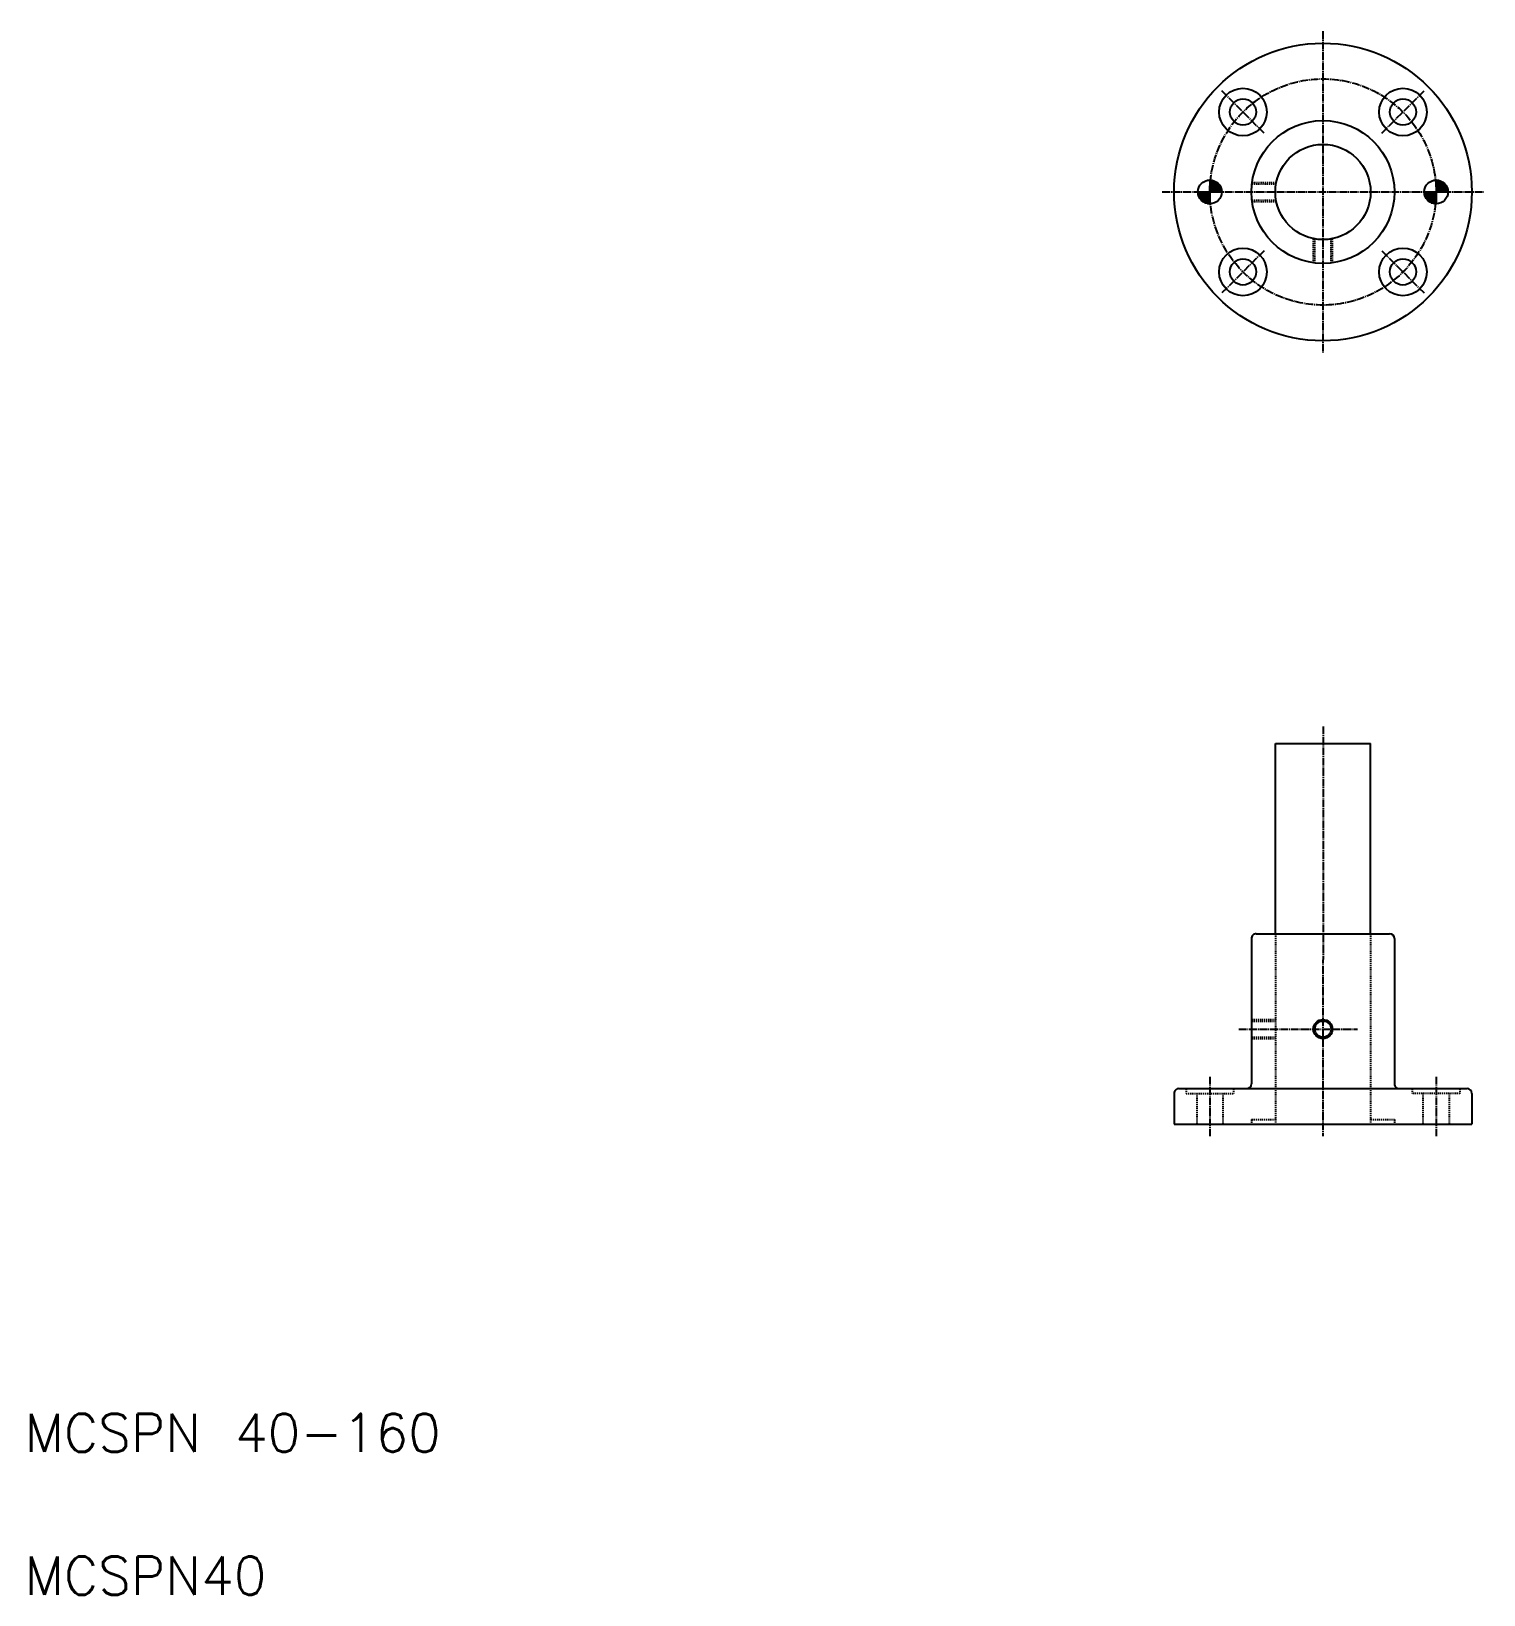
# Model space of a CAD drawing. Extents: x 43 to 653, y 40 to 697.
import ezdxf

# ---------------------------------------------------------------- set-up
doc = ezdxf.new("R2010")
doc.units = 0
doc.header["$LTSCALE"] = 0.25
doc.linetypes.add('CENTER', pattern=[17.5, 13, -1.5, 1.5, -1.5])
doc.linetypes.add('DASHED', pattern=[3.5, 2, -1.5])
doc.layers.get('0').update_dxf_attribs({"linetype": 'CONTINUOUS'})
doc.layers.add('CENTER', color=1, linetype='CENTER')
doc.styles.get("Standard").update_dxf_attribs({"font": 'txt', "bigfont": 'BIGFONT'})

msp = doc.modelspace()

# ---------------------------------------------------------------- linework, layer by layer
for p, q in [((537.64, 634.19), (537.64, 624.19)), ((537.64, 634.1), (538.63, 634.1)), ((537.64, 633.75), (539.71, 633.75)), ((537.64, 633.4), (540.35, 633.4)), ((537.64, 633.05), (540.83, 633.05)), ((537.64, 632.7), (541.21, 632.7)), ((537.64, 632.35), (541.52, 632.35)), ((537.64, 632), (541.78, 632)), ((537.64, 631.65), (542, 631.65)), ((537.64, 631.3), (542.18, 631.3)), ((537.64, 630.95), (542.33, 630.95)), ((537.64, 630.6), (542.44, 630.6)), ((632.64, 634.19), (632.64, 624.19)), ((632.64, 634.1), (633.63, 634.1)), ((632.64, 633.75), (634.71, 633.75)), ((632.64, 633.4), (635.35, 633.4)), ((632.64, 633.05), (635.83, 633.05)), ((632.64, 632.7), (636.21, 632.7)), ((632.64, 632.35), (636.52, 632.35)), ((632.64, 632), (636.78, 632)), ((632.64, 631.65), (637, 631.65)), ((632.64, 631.3), (637.18, 631.3)), ((632.64, 630.95), (637.33, 630.95)), ((632.64, 630.6), (637.44, 630.6)), ((532.64, 629.19), (542.64, 629.19)), ((532.65, 628.85), (537.64, 628.85)), ((532.69, 628.5), (537.64, 628.5)), ((532.75, 628.15), (537.64, 628.15)), ((532.84, 627.8), (537.64, 627.8)), ((532.96, 627.45), (537.64, 627.45)), ((533.1, 627.1), (537.64, 627.1)), ((533.28, 626.75), (537.64, 626.75)), ((533.5, 626.4), (537.64, 626.4)), ((533.76, 626.05), (537.64, 626.05)), ((534.07, 625.7), (537.64, 625.7)), ((534.45, 625.35), (537.64, 625.35)), ((534.93, 625), (537.64, 625)), ((535.56, 624.65), (537.64, 624.65)), ((536.64, 624.3), (537.64, 624.3)), ((537.64, 630.25), (542.53, 630.25)), ((537.64, 629.9), (542.59, 629.9)), ((537.64, 629.55), (542.63, 629.55)), ((537.64, 629.2), (542.64, 629.2)), ((627.64, 629.19), (637.64, 629.19)), ((627.65, 628.85), (632.64, 628.85)), ((627.69, 628.5), (632.64, 628.5)), ((627.75, 628.15), (632.64, 628.15)), ((627.84, 627.8), (632.64, 627.8)), ((627.96, 627.45), (632.64, 627.45)), ((628.1, 627.1), (632.64, 627.1)), ((628.28, 626.75), (632.64, 626.75)), ((628.5, 626.4), (632.64, 626.4)), ((628.76, 626.05), (632.64, 626.05)), ((629.07, 625.7), (632.64, 625.7)), ((629.45, 625.35), (632.64, 625.35)), ((629.93, 625), (632.64, 625)), ((630.56, 624.65), (632.64, 624.65)), ((631.64, 624.3), (632.64, 624.3)), ((632.64, 630.25), (637.53, 630.25)), ((632.64, 629.9), (637.59, 629.9)), ((632.64, 629.55), (637.63, 629.55)), ((632.64, 629.2), (637.64, 629.2)), ((581.14, 604.53), (581.14, 604.53)), ((581.14, 602), (581.14, 602)), ((565.14, 397.58), (605.14, 397.58)), ((565.14, 317.58), (565.14, 397.58)), ((605.14, 317.58), (605.14, 397.58)), ((555.14, 315.58), (555.14, 254.58)), ((557.14, 317.58), (613.14, 317.58)), ((615.14, 315.58), (615.14, 254.58)), ((522.64, 250.58), (522.64, 237.58)), ((524.64, 252.58), (645.64, 252.58)), ((647.64, 250.58), (647.64, 237.58)), ((522.64, 237.58), (647.64, 237.58))]:
    msp.add_line(p, q)
at = {"color": 3, "linetype": 'DASHED'}
for p, q in [((555.34, 632.59), (565.43, 632.59)), ((555.41, 633.19), (565.55, 633.19)), ((555.34, 625.79), (565.43, 625.79)), ((555.41, 625.19), (565.55, 625.19)), ((581.14, 599.46), (581.14, 609.6)), ((581.74, 599.39), (581.74, 609.48)), ((588.54, 599.39), (588.54, 609.48)), ((589.14, 599.46), (589.14, 609.6)), ((565.14, 317.58), (565.14, 237.58)), ((605.14, 317.58), (605.14, 237.58)), ((555.14, 281.58), (565.14, 281.58)), ((555.14, 280.98), (565.14, 280.98)), ((555.14, 274.18), (565.14, 274.18)), ((555.14, 273.58), (565.14, 273.58)), ((527.64, 252.58), (527.64, 250.58)), ((527.64, 250.58), (547.64, 250.58)), ((532.14, 250.58), (532.14, 237.58)), ((543.14, 250.58), (543.14, 237.58)), ((547.64, 252.58), (547.64, 250.58)), ((622.64, 252.58), (622.64, 250.58)), ((642.64, 250.58), (622.64, 250.58)), ((627.14, 250.58), (627.14, 237.58)), ((638.14, 250.58), (638.14, 237.58)), ((642.64, 252.58), (642.64, 250.58)), ((555.14, 239.58), (555.14, 237.58)), ((555.14, 239.58), (565.14, 239.58)), ((605.14, 239.58), (615.14, 239.58)), ((615.14, 239.58), (615.14, 237.58))]:
    msp.add_line(p, q, dxfattribs=at)
for centre, radius in [((585.14, 629.19), 62.5), ((551.55, 662.78), 10), ((618.73, 662.78), 10), ((551.55, 662.78), 5.5), ((618.73, 662.78), 5.5), ((585.14, 629.19), 30), ((585.14, 629.19), 20), ((537.64, 629.19), 5), ((632.64, 629.19), 5), ((551.55, 595.61), 10), ((618.73, 595.61), 10), ((551.55, 595.61), 5.5), ((618.73, 595.61), 5.5), ((585.14, 277.58), 3.4)]:
    msp.add_circle(centre, radius)
at = {"color": 3}
msp.add_circle((585.14, 277.58), 4, dxfattribs=at)
for centre, start, end in [((557.14, 315.58), 90, 180.00001), ((613.14, 315.58), 0, 90), ((524.64, 250.58), 90, 180.00001), ((553.14, 254.58), 270, 0), ((617.14, 254.58), 179.99999, 270), ((645.64, 250.58), 0, 90)]:
    msp.add_arc(centre, 2, start, end)
at = {"layer": 'CENTER', "color": 1, "linetype": 'CENTER'}
for p, q in [((585.14, 696.69), (585.14, 561.69)), ((560.39, 653.94), (542.72, 671.62)), ((609.89, 653.94), (627.57, 671.62)), ((517.64, 629.19), (652.64, 629.19)), ((560.39, 604.44), (542.72, 586.77)), ((609.89, 604.44), (627.57, 586.77)), ((585.17, 404.64), (585.14, 232.58)), ((549.79, 277.58), (599.62, 277.58)), ((537.64, 257.58), (537.64, 232.58)), ((632.64, 257.58), (632.64, 232.58))]:
    msp.add_line(p, q, dxfattribs=at)
msp.add_circle((585.14, 629.19), 47.5, dxfattribs=at)

# ---------------------------------------------------------------- texts
for s, p in [('MCSPN 40-160', (40, 100)), ('MCSPN40', (40, 40))]:
    msp.add_text(s, height=16).set_placement(p)

doc.saveas('drawing.dxf')
